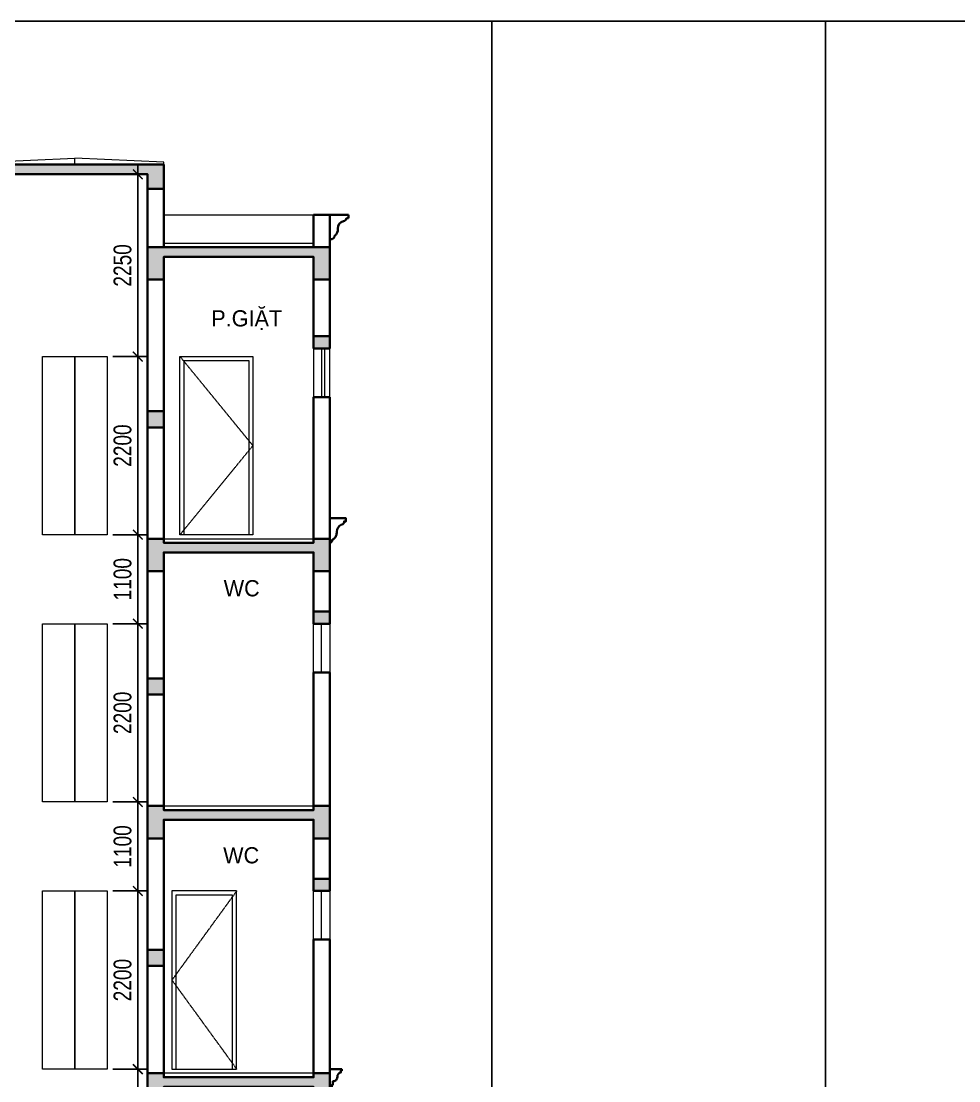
# Model space of a CAD drawing. Header units: millimetres. Extents: x -127141 to 682685, y -1234500 to 49778.
# Drawn here: x 520263 to 531846, y -100585 to -87500 of the extents above; entities that cross this region are included whole.
import ezdxf

# ---------------------------------------------------------------- set-up
doc = ezdxf.new("R2010")
doc.units = ezdxf.units.MM
doc.header["$MEASUREMENT"] = 0
doc.linetypes.add('HIDDEN', pattern=[0.75, 0.5, -0.25])
for name, color, linetype, lineweight in [('-CONCRETE', 1, 'Continuous', 35), ('-DOOR', 137, 'Continuous', 9), ('-HATCH', 8, 'Continuous', 5), ('-LINE1', 7, 'Continuous', 18), ('-WALL', 4, 'Continuous', 35), ('A-NET THAY', 125, 'Continuous', 18), ('TEXT25', 2, 'Continuous', 13)]:
    doc.layers.add(name, color=color, linetype=linetype, lineweight=lineweight)
for name, color, linetype in [('-RANH GIOI LO DAT', 12, 'Continuous'), ('12. NET DIM', 252, 'Continuous'), ('13. NET HATCH', 251, 'Continuous')]:
    doc.layers.add(name, color=color, linetype=linetype)
doc.layers.add('LUOI GIONG', color=160, linetype='Continuous', plot=False)
doc.styles.add('AVANH', font='', dxfattribs={"width": 0.8})
doc.styles.add('SVN_AVO_thuong', font='')
doc.styles.get('AVANH').set_extended_font_data('.VnAvantH')
doc.styles.get('SVN_AVO_thuong').set_extended_font_data('SVN-Avo')
doc.dimstyles.new('C_100A3', dxfattribs={"dimscale": 100, "dimtxt": 2.2, "dimasz": 1.2, "dimexe": 1.2, "dimexo": 0, "dimgap": 0.75, "dimtad": 1, "dimdec": 0, "dimzin": 0, "dimdsep": 46, "dimtxsty": 'AVANH', "dimblk": 'ARCHTICK', "dimcen": 0, "dimdle": 1.2, "dimclrd": 256, "dimclre": 256, "dimclrt": 7, "dimadec": 0, "dimazin": 0, "dimtfac": 0.0001, "dimtdec": 0, "dimtix": 1, "dimtmove": 2, "dimatfit": 3, "dimfxl": 1.8, "dimtolj": 1, "dimtzin": 0, "dimarcsym": 0})

# ---------------------------------------------------------------- blocks, each defined once
blk = doc.blocks.new('_ArchTick')
at = {"color": 0, "linetype": 'ByBlock', "const_width": 0.15}
blk.add_lwpolyline([(-0.5, -0.5), (0.5, 0.5)], dxfattribs=at)
blk = doc.blocks.new('*D1616')
at = {"layer": '12. NET DIM', "lineweight": -2, "transparency": 16777216}
for p, q in [((521704, -102261), (521704, -100321)), ((521394, -100441), (521824, -100441)), ((521394, -102141), (521824, -102141))]:
    blk.add_line(p, q, dxfattribs=at)
at = {"layer": 'Defpoints', "color": 0, "transparency": 16777216}
for p in [(521394, -100441), (521704, -100441), (521394, -102141)]:
    blk.add_point(p, dxfattribs=at)
at = {"layer": '12. NET DIM', "lineweight": -2, "transparency": 16777216, "xscale": 119.9999999999999, "yscale": 119.9999999999999, "zscale": 119.9999999999999}
for p, rotation in [((521704, -100441), 90), ((521704, -102141), 270)]:
    blk.add_blockref('_ArchTick', p, dxfattribs=dict(at, rotation=rotation))
at = {"layer": '12. NET DIM', "color": 7, "transparency": 16777216, "insert": (521516, -101291), "char_height": 220, "attachment_point": 5, "rotation": 90, "style": 'AVANH'}
blk.add_mtext('\\A1;1700', dxfattribs=at)
blk = doc.blocks.new('*D1617')
at = {"layer": '12. NET DIM', "lineweight": -2, "transparency": 16777216}
for p, q in [((521704, -100561), (521704, -98121)), ((521394, -98241), (521824, -98241)), ((521394, -100441), (521824, -100441))]:
    blk.add_line(p, q, dxfattribs=at)
at = {"layer": 'Defpoints', "color": 0, "transparency": 16777216}
for p in [(521394, -98241), (521704, -98241), (521394, -100441)]:
    blk.add_point(p, dxfattribs=at)
at = {"layer": '12. NET DIM', "lineweight": -2, "transparency": 16777216, "xscale": 119.9999999999999, "yscale": 119.9999999999999, "zscale": 119.9999999999999}
for p, rotation in [((521704, -98241), 90), ((521704, -100441), 270)]:
    blk.add_blockref('_ArchTick', p, dxfattribs=dict(at, rotation=rotation))
at = {"layer": '12. NET DIM', "color": 7, "transparency": 16777216, "insert": (521516, -99341), "char_height": 220, "attachment_point": 5, "rotation": 90, "style": 'AVANH'}
blk.add_mtext('\\A1;2200', dxfattribs=at)
blk = doc.blocks.new('*D1618')
at = {"layer": '12. NET DIM', "lineweight": -2, "transparency": 16777216}
for p, q in [((521704, -98361), (521704, -97021)), ((521394, -97141), (521824, -97141)), ((521394, -98241), (521824, -98241))]:
    blk.add_line(p, q, dxfattribs=at)
at = {"layer": 'Defpoints', "color": 0, "transparency": 16777216}
for p in [(521394, -97141), (521704, -97141), (521394, -98241)]:
    blk.add_point(p, dxfattribs=at)
at = {"layer": '12. NET DIM', "lineweight": -2, "transparency": 16777216, "xscale": 119.9999999999999, "yscale": 119.9999999999999, "zscale": 119.9999999999999}
for p, rotation in [((521704, -97141), 90), ((521704, -98241), 270)]:
    blk.add_blockref('_ArchTick', p, dxfattribs=dict(at, rotation=rotation))
at = {"layer": '12. NET DIM', "color": 7, "transparency": 16777216, "insert": (521516, -97691), "char_height": 220, "attachment_point": 5, "rotation": 90, "style": 'AVANH'}
blk.add_mtext('\\A1;1100', dxfattribs=at)
blk = doc.blocks.new('*D1619')
at = {"layer": '12. NET DIM', "lineweight": -2, "transparency": 16777216}
for p, q in [((521704, -97261), (521704, -94821)), ((521394, -94941), (521824, -94941)), ((521394, -97141), (521824, -97141))]:
    blk.add_line(p, q, dxfattribs=at)
at = {"layer": 'Defpoints', "color": 0, "transparency": 16777216}
for p in [(521394, -94941), (521704, -94941), (521394, -97141)]:
    blk.add_point(p, dxfattribs=at)
at = {"layer": '12. NET DIM', "lineweight": -2, "transparency": 16777216, "xscale": 119.9999999999999, "yscale": 119.9999999999999, "zscale": 119.9999999999999}
for p, rotation in [((521704, -94941), 90), ((521704, -97141), 270)]:
    blk.add_blockref('_ArchTick', p, dxfattribs=dict(at, rotation=rotation))
at = {"layer": '12. NET DIM', "color": 7, "transparency": 16777216, "insert": (521516, -96041), "char_height": 220, "attachment_point": 5, "rotation": 90, "style": 'AVANH'}
blk.add_mtext('\\A1;2200', dxfattribs=at)
blk = doc.blocks.new('*D1620')
at = {"layer": '12. NET DIM', "lineweight": -2, "transparency": 16777216}
for p, q in [((521704, -95061), (521704, -93721)), ((521394, -93841), (521824, -93841)), ((521394, -94941), (521824, -94941))]:
    blk.add_line(p, q, dxfattribs=at)
at = {"layer": 'Defpoints', "color": 0, "transparency": 16777216}
for p in [(521394, -93841), (521704, -93841), (521394, -94941)]:
    blk.add_point(p, dxfattribs=at)
at = {"layer": '12. NET DIM', "lineweight": -2, "transparency": 16777216, "xscale": 119.9999999999999, "yscale": 119.9999999999999, "zscale": 119.9999999999999}
for p, rotation in [((521704, -93841), 90), ((521704, -94941), 270)]:
    blk.add_blockref('_ArchTick', p, dxfattribs=dict(at, rotation=rotation))
at = {"layer": '12. NET DIM', "color": 7, "transparency": 16777216, "insert": (521516, -94391), "char_height": 220, "attachment_point": 5, "rotation": 90, "style": 'AVANH'}
blk.add_mtext('\\A1;1100', dxfattribs=at)
blk = doc.blocks.new('*D1621')
at = {"layer": '12. NET DIM', "lineweight": -2, "transparency": 16777216}
for p, q in [((521704, -93961), (521704, -91521)), ((521394, -91641), (521824, -91641)), ((521394, -93841), (521824, -93841))]:
    blk.add_line(p, q, dxfattribs=at)
at = {"layer": 'Defpoints', "color": 0, "transparency": 16777216}
for p in [(521394, -91641), (521704, -91641), (521394, -93841)]:
    blk.add_point(p, dxfattribs=at)
at = {"layer": '12. NET DIM', "lineweight": -2, "transparency": 16777216, "xscale": 119.9999999999999, "yscale": 119.9999999999999, "zscale": 119.9999999999999}
for p, rotation in [((521704, -91641), 90), ((521704, -93841), 270)]:
    blk.add_blockref('_ArchTick', p, dxfattribs=dict(at, rotation=rotation))
at = {"layer": '12. NET DIM', "color": 7, "transparency": 16777216, "insert": (521516, -92741), "char_height": 220, "attachment_point": 5, "rotation": 90, "style": 'AVANH'}
blk.add_mtext('\\A1;2200', dxfattribs=at)
blk = doc.blocks.new('*D1622')
at = {"layer": '12. NET DIM', "lineweight": -2, "transparency": 16777216}
for p, q in [((521704, -91761), (521704, -89271)), ((521394, -89391), (521824, -89391)), ((521394, -91641), (521824, -91641))]:
    blk.add_line(p, q, dxfattribs=at)
at = {"layer": 'Defpoints', "color": 0, "transparency": 16777216}
for p in [(521394, -89391), (521704, -89391), (521394, -91641)]:
    blk.add_point(p, dxfattribs=at)
at = {"layer": '12. NET DIM', "lineweight": -2, "transparency": 16777216, "xscale": 119.9999999999999, "yscale": 119.9999999999999, "zscale": 119.9999999999999}
for p, rotation in [((521704, -89391), 90), ((521704, -91641), 270)]:
    blk.add_blockref('_ArchTick', p, dxfattribs=dict(at, rotation=rotation))
at = {"layer": '12. NET DIM', "color": 7, "transparency": 16777216, "insert": (521516, -90516), "char_height": 220, "attachment_point": 5, "rotation": 90, "style": 'AVANH'}
blk.add_mtext('\\A1;2250', dxfattribs=at)
blk = doc.blocks.new('BB')
at = {"layer": 'A-NET THAY', "color": 2, "true_color": 0xf1eb1f}
blk.add_lwpolyline([(0, 33264), (47040, 33264), (47040, 0), (0, 0)], close=True, dxfattribs=at)

msp = doc.modelspace()

# ---------------------------------------------------------------- hatches: boundary and pattern name
at = {"layer": '13. NET HATCH'}
h = msp.add_hatch(dxfattribs=at)
h.set_pattern_fill('CHAU-01', color=256, scale=10, pattern_type=2)
h.set_pattern_definition([(50, (155045.33, 531505.92), (71.7260183, -6.2752135), [7.5, -82.5]), (355, (155045.33, 531505.92), (-13.875133, 75.2192134), [6, -66]), (100.4514, (155051.31, 531505.4), (57.850938, 68.943954), [6.374019, -70.114211]), (46.1842, (155045.33, 531525.92), (106.724105, -16.551901), [11.25, -123.75]), (96.6356, (155054.22, 531524.54), (93.46627, 97.411787), [9.561029, -105.1713]), (351.1842, (155045.33, 531525.92), (93.466195, 97.41186), [9, -99]), (21, (155055.33, 531520.92), (59.690705, -40.261889), [7.5, -82.5]), (326, (155055.33, 531520.92), (24.331533, 72.5150045), [6, -66]), (71.4514, (155060.304, 531517.565), (84.022263, 32.2530497), [6.374019, -70.114211]), (37.5, (155045.33, 531505.92), (1.2159855, 33.2893854), [0, -65.2, 0, -67, 0, -66.25]), (7.5, (155045.33, 531505.92), (26.3069537, 39.4411712), [0, -38.2, 0, -63.7, 0, -25.25]), (327.5, (155023.03, 531505.92), (53.3822436, -2.2554872), [0, -25, 0, -78, 0, -103.5]), (317.5, (155013.03, 531505.92), (58.318617, 10.0104982), [0, -32.5, 0, -51.8, 0, -73.5]), (45, (155045.33, 531505.92), (-30.0520382, 30.0520382), []), (45, (155045.33, 531518.17), (-30.0520382, 30.0520382), [])])
h.paths.add_polyline_path([(524075, -93890.8), (523875, -93890.8), (523875, -93940.8), (522025, -93940.8), (522025, -93890.8), (521825, -93890.8), (521825, -94290.8), (522025, -94290.8), (522025, -94060.8), (523875, -94060.8), (523875, -94290.8), (524075, -94290.8)])
h.paths.add_polyline_path([(523225, -100660.8), (522025, -100660.8), (522025, -100890.8), (521825, -100890.8), (521825, -100490.8), (522025, -100490.8), (522025, -100540.8), (523425, -100540.8), (523875, -100540.8), (523875, -100490.8), (524075, -100490.8), (524075, -100890.8), (523875, -100890.8), (523875, -100660.8)])
h.paths.add_polyline_path([(521825, -97190.8), (522025, -97190.8), (522025, -97240.8), (523875, -97240.8), (523875, -97190.8), (524075, -97190.8), (524075, -97590.8), (523875, -97590.8), (523875, -97360.8), (522025, -97360.8), (522025, -97590.8), (521825, -97590.8)])
h.paths.add_polyline_path([(523875, -94790.8), (524075, -94790.8), (524075, -94940.8), (523875, -94940.8)])
h.paths.add_polyline_path([(523875, -98090.8), (524075, -98090.8), (524075, -98240.8), (523875, -98240.8)])
h.paths.add_polyline_path([(515325, -91502.2), (515325, -91652.2), (515125, -91652.2), (515125, -91502.2)])
h.paths.add_polyline_path([(519825, -89270.8), (522025, -89270.8), (522025, -89570.8), (521825, -89570.8), (521825, -89390.8), (520025, -89390.8), (520025, -89570.8), (519825, -89570.8)])
h.paths.add_polyline_path([(515125, -90290.8), (520025, -90290.8), (520025, -90690.8), (519825, -90690.8), (519825, -90410.8), (515325, -90410.8), (515325, -90690.8), (515125, -90690.8)])
h.paths.add_polyline_path([(521825, -90290.8), (524075, -90290.8), (524075, -90690.8), (523875, -90690.8), (523875, -90410.8), (522025, -90410.8), (522025, -90690.8), (521825, -90690.8)])
h.paths.add_polyline_path([(511125, -93890.8), (511325, -93890.8), (511325, -93940.8), (515125, -93940.8), (515125, -93890.8), (515325, -93890.8), (515325, -94290.8), (515125, -94290.8), (515125, -94060.8), (511325, -94060.8), (511325, -94290.8), (511125, -94290.8)])
h.paths.add_polyline_path([(523875, -91390.8), (524075, -91390.8), (524075, -91540.8), (523875, -91540.8)])
h.paths.add_polyline_path([(519825, -92315.8), (520025, -92315.8), (520025, -92515.8), (519825, -92515.8)])
h.paths.add_polyline_path([(521825, -92315.8), (522025, -92315.8), (522025, -92515.8), (521825, -92515.8)])
h.paths.add_polyline_path([(519825, -93890.8), (520025, -93890.8), (520025, -94290.8), (519825, -94290.8)])
h.paths.add_polyline_path([(521825, -95615.8), (522025, -95615.8), (522025, -95815.8), (521825, -95815.8)])
h.paths.add_polyline_path([(519825, -95615.8), (520025, -95615.8), (520025, -95815.8), (519825, -95815.8)])
h.paths.add_polyline_path([(511125, -94690.8), (511325, -94690.8), (511325, -94840.8), (511125, -94840.8)])
edge = h.paths.add_edge_path()
edge.add_line((518770.2, -96609.7), (516366.4, -94939.8))
edge.add_arc((515341.7, -96697.1), 2034.3, 59.75422, 93.28903)
edge.add_line((515225, -94666.2), (515225, -94566))
edge.add_arc((515341.7, -96697.1), 2134.3, 59.64645, 93.13477, ccw=False)
edge.add_line((516420.3, -94855.4), (518825, -96526.1))
edge.add_arc((520027.2, -94579.3), 2288.1, 238.30465, 267.44123)
edge.add_line((519925, -96865), (519925, -96965.1))
edge.add_arc((520027.2, -94579.3), 2388.1, 238.23916, 267.54845, ccw=False)
h.paths.add_polyline_path([(519825, -97190.8), (520025, -97190.8), (520025, -97590.8), (519825, -97590.8)])
h.paths.add_polyline_path([(521825, -98965.8), (522025, -98965.8), (522025, -99165.8), (521825, -99165.8)])
h.paths.add_polyline_path([(519825, -98965.8), (520025, -98965.8), (520025, -99165.8), (519825, -99165.8)])
h.paths.add_polyline_path([(509924.7, -97990.4), (510124.7, -97990.4), (510124.7, -98090.4), (509924.7, -98090.4)])
h.paths.add_polyline_path([(511125, -97990.8), (511325, -97990.8), (511325, -98140.8), (511125, -98140.8)])
h.paths.add_polyline_path([(511125, -101240.8), (511325, -101240.8), (511325, -101390.8), (511125, -101390.8)])
h.paths.add_polyline_path([(512325, -101240.8), (512525, -101240.8), (512525, -101390.8), (512325, -101390.8)])
h.paths.add_polyline_path([(519825, -102540.8), (520025, -102540.8), (520025, -102740.8), (519825, -102740.8)])
h.paths.add_polyline_path([(521825, -102540.8), (522025, -102540.8), (522025, -102740.8), (521825, -102740.8)])
h.paths.add_polyline_path([(523875, -101990.8), (524075, -101990.8), (524075, -102140.8), (523875, -102140.8)])
h.paths.add_polyline_path([(511124.6, -96689.9), (511325, -96689.9), (511325, -96889.9), (511125, -96889.9), (511125, -96800.1), (510124.7, -97266.5), (510124.7, -97590.8), (509620, -97590.8), (509620, -97391.5)])
h.paths.add_polyline_path([(511125, -97190.8), (515325, -97190.8), (515325, -97590.8), (515125, -97590.8), (515125, -97310.8), (511325, -97310.8), (511325, -97590.8), (511125, -97590.8)])
edge = h.paths.add_edge_path()
edge.add_arc((515341.7, -99997.1), 2034.3, 59.75422, 93.28903)
edge.add_line((515225, -97966.2), (515225, -97866))
edge.add_arc((515341.7, -99997.1), 2134.3, 59.64645, 93.13477, ccw=False)
edge.add_line((516420.3, -98155.4), (518825, -99826.1))
edge.add_arc((520027.2, -97879.3), 2288.1, 238.30465, 267.44123)
edge.add_line((519925, -100165), (519925, -100265.1))
edge.add_arc((520027.2, -97879.3), 2388.1, 238.23916, 267.54845, ccw=False)
edge.add_line((518770.2, -99909.7), (516366.4, -98239.8))
h.paths.add_polyline_path([(519825, -100540.8), (520025, -100540.8), (520025, -100890.8), (519825, -100890.8)])
h.paths.add_polyline_path([(511325, -100610.8), (511325, -100890.8), (511125, -100890.8), (511125, -100660.8), (510125, -100660.8), (510125, -100860.8), (509925, -100860.8), (509925, -100540.8), (511125, -100540.8), (511125, -100490.8), (515325, -100490.8), (515325, -100890.8), (515125, -100890.8), (515125, -100610.8)])
edge = h.paths.add_edge_path()
edge.add_line((515225, -101384.6), (515225, -101283.4))
edge.add_arc((514810.9, -103994.5), 2742.6, 56.49027, 81.31495, ccw=False)
edge.add_line((516325, -101707.8), (518917.4, -103466))
edge.add_arc((520085.7, -101758.2), 2069.2, 235.62527, 265.54758)
edge.add_line((519925, -103821.2), (519925, -103921.4))
edge.add_arc((520085.7, -101758.2), 2169.2, 235.63057, 265.75322, ccw=False)
edge.add_line((518861.1, -103548.7), (516269.4, -101790.8))
edge.add_arc((514810.9, -103994.5), 2642.6, 56.50223, 80.9836)

# ---------------------------------------------------------------- linework, layer by layer
at = {"layer": '-CONCRETE'}
for points in [[(519825, -89270.8), (522025, -89270.8), (522025, -89570.8), (521825, -89570.8), (521825, -89390.8), (520025, -89390.8), (520025, -89570.8), (519825, -89570.8)], [(521825, -90290.8), (524075, -90290.8), (524075, -90690.8), (523875, -90690.8), (523875, -90410.8), (522025, -90410.8), (522025, -90690.8), (521825, -90690.8)], [(523875, -91390.8), (524075, -91390.8), (524075, -91540.8), (523875, -91540.8)], [(521825, -92315.8), (522025, -92315.8), (522025, -92515.8), (521825, -92515.8)], [(524075, -93890.8), (523875, -93890.8), (523875, -93940.8), (522025, -93940.8), (522025, -93890.8), (521825, -93890.8), (521825, -94290.8), (522025, -94290.8), (522025, -94060.8), (523875, -94060.8), (523875, -94290.8), (524075, -94290.8)], [(523875, -94790.8), (524075, -94790.8), (524075, -94940.8), (523875, -94940.8)], [(521825, -95615.8), (522025, -95615.8), (522025, -95815.8), (521825, -95815.8)], [(521825, -97190.8), (522025, -97190.8), (522025, -97240.8), (523875, -97240.8), (523875, -97190.8), (524075, -97190.8), (524075, -97590.8), (523875, -97590.8), (523875, -97360.8), (522025, -97360.8), (522025, -97590.8), (521825, -97590.8)], [(523875, -98090.8), (524075, -98090.8), (524075, -98240.8), (523875, -98240.8)], [(521825, -98965.8), (522025, -98965.8), (522025, -99165.8), (521825, -99165.8)], [(523225, -100660.8), (522025, -100660.8), (522025, -100890.8), (521825, -100890.8), (521825, -100490.8), (522025, -100490.8), (522025, -100540.8), (523875, -100540.8), (523875, -100490.8), (524075, -100490.8), (524075, -100890.8), (523875, -100890.8), (523875, -100660.8), (523575, -100660.8)]]:
    msp.add_lwpolyline(points, close=True, dxfattribs=at)
at = {"layer": '-DOOR', "lineweight": 9}
for points in [[(524075, -91540.8), (523875, -91540.8), (523875, -92140.8), (524075, -92140.8)], [(523975, -92140.8), (524013, -92140.8), (524013, -91540.8), (523975, -91540.8)], [(523075, -93840.8), (522275, -93840.8), (522275, -91690.8), (523075, -91690.8)], [(523875, -94940.8), (524075, -94940.8), (524075, -95540.8), (523875, -95540.8)], [(523875, -98240.8), (524075, -98240.8), (524075, -98840.8), (523875, -98840.8)], [(522175, -100440.8), (522875, -100440.8), (522875, -98290.8), (522175, -98290.8)]]:
    msp.add_lwpolyline(points, close=True, dxfattribs=at)
for points in [[(523975, -95540.8), (523975, -94940.8)], [(523975, -98840.8), (523975, -98240.8)]]:
    msp.add_lwpolyline(points, dxfattribs=at)
at = {"layer": '-HATCH', "linetype": 'HIDDEN', "ltscale": 3}
for points in [[(522225, -91640.8), (523125, -92740.8), (522225, -93840.8)], [(522925, -98240.8), (522125, -99340.8), (522925, -100440.8)]]:
    msp.add_lwpolyline(points, dxfattribs=at)
at = {"layer": '-LINE1'}
for p, q in [((522025, -90240.8), (523874.5, -90240.8)), ((522025, -93890.8), (523874.5, -93890.8)), ((522025.1, -97190.8), (523874.5, -97190.8))]:
    msp.add_line(p, q, dxfattribs=at)
at = {"layer": '-LINE1', "lineweight": 20}
for points in [[(519825, -89270.8), (519825, -89240.8), (520925, -89190.8)], [(520925, -89270.8), (520925, -89190.8)], [(522025, -89270.8), (522025, -89240.8), (520925, -89190.8)], [(520925, -89270.8), (520925, -89190.8)], [(522025, -89890.8), (523875, -89890.8)]]:
    msp.add_lwpolyline(points, dxfattribs=at)
at = {"layer": '-LINE1'}
for points in [[(520925, -93840.8), (520925, -91640.8), (521325, -91640.8), (521325, -93840.8), (520525, -93840.8), (520525, -91640.8), (520925, -91640.8), (520925, -93840.8)], [(520925, -97140.8), (520925, -94940.8), (521325, -94940.8), (521325, -97140.8), (520525, -97140.8), (520525, -94940.8), (520925, -94940.8), (520925, -97140.8)], [(520925, -100440.8), (520925, -98240.8), (521325, -98240.8), (521325, -100440.8), (520525, -100440.8), (520525, -98240.8), (520925, -98240.8), (520925, -100440.8)], [(523875, -100490.8), (522025, -100490.8)]]:
    msp.add_lwpolyline(points, dxfattribs=at)
for points in [[(523125, -93840.8), (522225, -93840.8), (522225, -91640.8), (523125, -91640.8)], [(522125, -100440.8), (522925, -100440.8), (522925, -98240.8), (522125, -98240.8)]]:
    msp.add_lwpolyline(points, close=True, dxfattribs=at)
at = {"layer": '-RANH GIOI LO DAT', "linetype": 'HIDDEN', "ltscale": 10}
msp.add_lwpolyline([(526075.5, -109294.6), (526075.5, -87500)], dxfattribs=at)
at = {"layer": '-WALL'}
for p, q in [((521825, -89570.8), (521825, -90290.8)), ((522025, -89570.8), (522025, -90290.8)), ((523875, -89890.8), (524305.1, -89890.8)), ((523875, -90090.8), (523875, -89890.8)), ((524305.1, -89890.8), (524305.1, -89930.8)), ((524305.1, -89930.8), (524280.1, -89930.8)), ((524075, -90190.8), (524105.1, -90190.8)), ((521825, -93890.8), (521825, -90490.8)), ((522025, -93890.8), (522025, -90490.8)), ((521825, -97190.8), (521825, -94290.8)), ((522025, -97190.8), (522025, -94290.8)), ((521825, -100490.8), (521825, -97590.8)), ((522025, -100490.8), (522025, -97590.8))]:
    msp.add_line(p, q, dxfattribs=at)
at = {"layer": '-WALL', "color": 1}
msp.add_lwpolyline([(523875, -89890.8), (524075, -89890.8), (524075, -90290.8), (523875, -90290.8)], close=True, dxfattribs=at)
at = {"layer": '-WALL'}
for points in [[(524075, -90690.8), (523875, -90690.8), (523875, -91390.8), (524075, -91390.8)], [(524075, -92140.8), (523875, -92140.8), (523875, -93890.8), (524075, -93890.8)], [(523875, -94290.8), (523875, -94290.8), (524075, -94290.8), (524075, -94790.8), (523875, -94790.8)], [(523875, -95540.8), (524075, -95540.8), (524075, -97190.8), (524075, -97190.8), (523875, -97190.8)], [(523875, -97590.8), (523875, -97590.8), (524075, -97590.8), (524075, -98090.8), (523875, -98090.8)], [(523875, -98840.8), (524075, -98840.8), (524075, -100490.8), (524075, -100490.8), (523875, -100490.8)]]:
    msp.add_lwpolyline(points, close=True, dxfattribs=at)
for points in [[(524219.3, -93714), (524231.1, -93714, 0.2660476), (524248.4, -93698.4, 0.0985079), (524252.6, -93676.5), (524274.8, -93676.5), (524274.8, -93639), (524075, -93639), (524075, -93940.8), (524083.5, -93940.8, 0.284888), (524108.3, -93901.5, 0.229657), (524151.9, -93858, 0.0946631), (524163.7, -93802.3, -0.2630973)], [(524075, -100441.4), (524223, -100441.4), (524223, -100461.4), (524214, -100461.4), (524214, -100481.4, 0.3522811), (524169.1, -100535.6, -0.4254581), (524114, -100591.4), (524114, -100631.3), (524102.8, -100631.3), (524102.8, -100823.9, -0.4021599), (524095.3, -100831.5, 0.4172049), (524087.8, -100838.9), (524087.8, -100861.2), (524075, -100861.2)]]:
    msp.add_lwpolyline(points, format="xyb", close=True, dxfattribs=at)
for centre, radius, start, end in [((524258.4, -90052.7), 83.1, 99.85448, 185.77524), ((524241, -89931.8), 39.1, 274.75407, 1.47609), ((524092.8, -90150.3), 42.3, 286.88224, 359.37796), ((524072.8, -90068.5), 103.2, 307.114, 4.14)]:
    msp.add_arc(centre, radius, start, end, dxfattribs=at)
at = {"layer": 'Defpoints'}
msp.add_lwpolyline([(530197.5, -109775), (498697.5, -109775), (498697.5, -87500), (530197.5, -87500)], close=True, dxfattribs=at)
at = {"layer": 'LUOI GIONG'}
msp.add_lwpolyline([(485697.5, -87500), (535697.5, -87500), (535697.5, -112500), (485697.5, -112500)], close=True, dxfattribs=at)

# ---------------------------------------------------------------- block references
at = {"layer": 'A-NET THAY', "color": 2, "true_color": 0xf1eb1f, "xscale": 0.669642857071377, "yscale": 0.669642857071377, "zscale": 0.669642857071377}
msp.add_blockref('BB', (498697.5, -109775), dxfattribs=at)

# ---------------------------------------------------------------- texts
at = {"layer": 'TEXT25', "style": 'SVN_AVO_thuong'}
for s, p in [('P.GIẶT', (522610.9, -91269.5)), ('WC', (522764.8, -94602.5)), ('WC', (522757.9, -97900))]:
    msp.add_text(s, height=200, rotation=0, dxfattribs=at).set_placement(p)

# ---------------------------------------------------------------- dimensions: what is measured, and where the dimension line sits
at = {"layer": '12. NET DIM'}
for base, p1, p2, picture, middle in [((521704.4, -89390.8), (521394.1, -91640.8), (521394.1, -89390.8), '*D1622', (521515.6, -90515.8)), ((521704.4, -91640.8), (521394.1, -93840.8), (521394.1, -91640.8), '*D1621', (521515.6, -92740.8)), ((521704.4, -93840.8), (521394.1, -94940.8), (521394.1, -93840.8), '*D1620', (521515.6, -94390.8)), ((521704.4, -94940.8), (521394.1, -97140.8), (521394.1, -94940.8), '*D1619', (521515.6, -96040.8)), ((521704.4, -97140.8), (521394.1, -98240.8), (521394.1, -97140.8), '*D1618', (521515.6, -97690.8)), ((521704.4, -98240.8), (521394.1, -100440.8), (521394.1, -98240.8), '*D1617', (521515.6, -99340.8)), ((521704.4, -100440.8), (521394.1, -102140.8), (521394.1, -100440.8), '*D1616', (521515.6, -101290.8))]:
    dim = msp.add_linear_dim(base=base, p1=p1, p2=p2, angle=90, dimstyle='C_100A3', dxfattribs=at)
    dim.commit()
    dim.dimension.update_dxf_attribs({"geometry": picture, "text_midpoint": middle})

doc.saveas('drawing.dxf')
